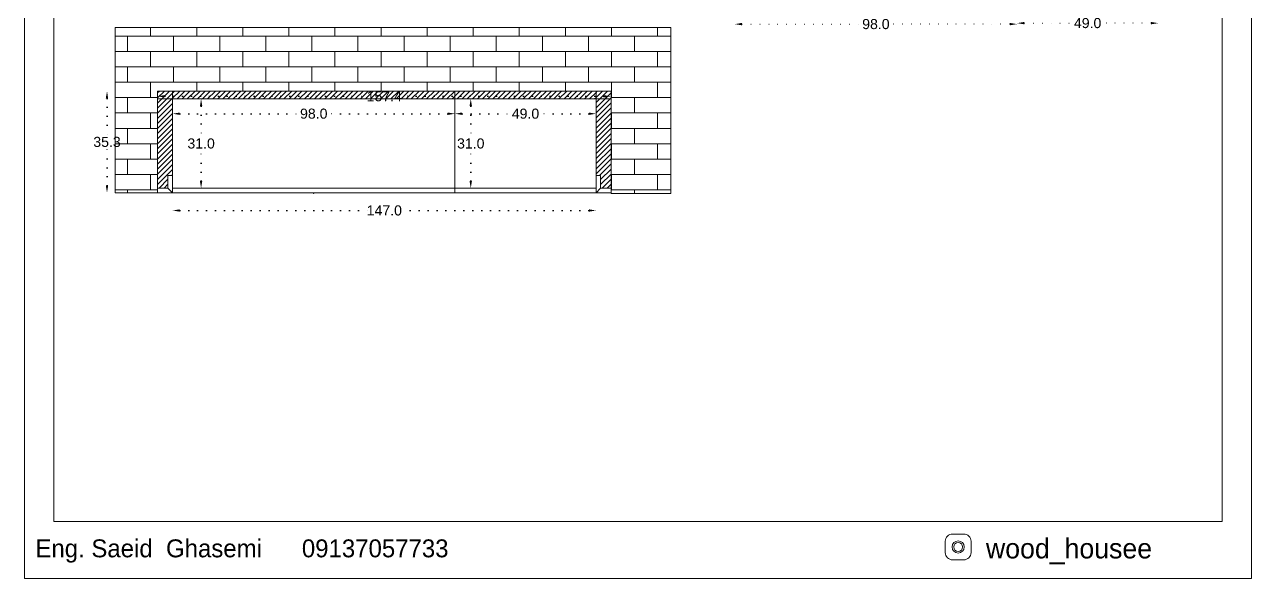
# Model space of a CAD drawing. Header units: inches. Extents: x 8 to 1469, y -316 to 465.
# Drawn here: x 533.9 to 959.9, y -315.5 to -123.1 of the extents above; entities that cross this region are included whole.
import ezdxf

# ---------------------------------------------------------------- set-up
doc = ezdxf.new("R2010")
doc.units = ezdxf.units.IN
doc.header["$MEASUREMENT"] = 0
doc.linetypes.add('ACAD_ISO07W100', pattern=[3, 0, -3])
doc.styles.get("Standard").update_dxf_attribs({"font": 'arial.ttf'})
doc.dimstyles.get("Standard").update_dxf_attribs({"dimtxt": 3.5, "dimasz": 2.5, "dimexe": 0.18, "dimexo": 0.0625, "dimgap": 0.09, "dimtad": 0, "dimtih": 1, "dimtoh": 1, "dimdec": 1, "dimzin": 0, "dimdsep": 46, "dimtxsty": 'Standard', "dimcen": 0.09, "dimse1": 1, "dimse2": 1, "dimadec": 0, "dimazin": 0, "dimtfac": 1, "dimtdec": 1, "dimtofl": 0, "dimtmove": 0, "dimatfit": 3, "dimfxl": 1, "dimtolj": 1, "dimtzin": 0, "dimarcsym": 0})
pattern_1 = [(45, (489.6934, -217.8328), (-0.8838835, 0.8838835), [])]

# ---------------------------------------------------------------- blocks, each defined once
blk = doc.blocks.new('*D9')
at = {"color": 0, "linetype": 'ACAD_ISO07W100', "lineweight": -2, "transparency": 16777216}
for p, q in [((587.84, -187.69), (653.01, -187.69)), ((729.83, -187.69), (664.66, -187.69))]:
    blk.add_line(p, q, dxfattribs=at)
at = {"color": 0, "transparency": 16777216}
for points in [[(587.84, -187.27), (587.84, -188.1), (585.34, -187.69)], [(729.83, -187.27), (729.83, -188.1), (732.33, -187.69)]]:
    blk.add_solid(points, dxfattribs=at)
at = {"layer": 'Defpoints', "color": 0, "transparency": 16777216}
for p in [(585.34, -181.53), (732.33, -181.53), (732.33, -187.69)]:
    blk.add_point(p, dxfattribs=at)
at = {"color": 0, "lineweight": 20, "transparency": 16777216, "insert": (658.84, -187.69), "char_height": 3.5, "attachment_point": 5}
blk.add_mtext('\\A1;147.0', dxfattribs=at)
blk = doc.blocks.new('*D11')
at = {"color": 0, "linetype": 'ACAD_ISO07W100', "lineweight": -2, "transparency": 16777216}
for p, q in [((587.84, -154.07), (629.71, -154.07)), ((680.84, -154.07), (638.97, -154.07))]:
    blk.add_line(p, q, dxfattribs=at)
at = {"color": 0, "transparency": 16777216}
for points in [[(587.84, -153.65), (587.84, -154.49), (585.34, -154.07)], [(680.84, -153.65), (680.84, -154.49), (683.34, -154.07)]]:
    blk.add_solid(points, dxfattribs=at)
at = {"layer": 'Defpoints', "color": 0, "transparency": 16777216}
for p in [(585.34, -146.21), (683.34, -146.23), (585.34, -154.07)]:
    blk.add_point(p, dxfattribs=at)
at = {"color": 0, "lineweight": 20, "transparency": 16777216, "insert": (634.34, -154.07), "char_height": 3.5, "attachment_point": 5}
blk.add_mtext('\\A1;98.0', dxfattribs=at)
blk = doc.blocks.new('*D12')
at = {"color": 0, "linetype": 'ACAD_ISO07W100', "lineweight": -2, "transparency": 16777216}
for p, q in [((685.84, -154.07), (703.13, -154.07)), ((729.83, -154.07), (712.54, -154.07))]:
    blk.add_line(p, q, dxfattribs=at)
at = {"color": 0, "transparency": 16777216}
for points in [[(685.84, -153.65), (685.84, -154.49), (683.34, -154.07)], [(729.83, -153.65), (729.83, -154.49), (732.33, -154.07)]]:
    blk.add_solid(points, dxfattribs=at)
at = {"layer": 'Defpoints', "color": 0, "transparency": 16777216}
for p in [(683.34, -146.23), (732.33, -146.23), (683.34, -154.07)]:
    blk.add_point(p, dxfattribs=at)
at = {"color": 0, "lineweight": 20, "transparency": 16777216, "insert": (707.84, -154.07), "char_height": 3.5, "attachment_point": 5}
blk.add_mtext('\\A1;49.0', dxfattribs=at)
blk = doc.blocks.new('*D13')
at = {"color": 0, "linetype": 'ACAD_ISO07W100', "lineweight": -2, "transparency": 16777216}
for p, q in [((582.63, -148.02), (653.01, -148.02)), ((735.03, -148.02), (664.66, -148.02))]:
    blk.add_line(p, q, dxfattribs=at)
at = {"color": 0, "transparency": 16777216}
for points in [[(582.63, -147.61), (582.63, -148.44), (580.13, -148.02)], [(735.03, -147.61), (735.03, -148.44), (737.53, -148.02)]]:
    blk.add_solid(points, dxfattribs=at)
at = {"layer": 'Defpoints', "color": 0, "transparency": 16777216}
for p in [(580.13, -146.23), (737.53, -146.23), (737.53, -148.02)]:
    blk.add_point(p, dxfattribs=at)
at = {"color": 0, "lineweight": 20, "transparency": 16777216, "insert": (658.83, -148.02), "char_height": 3.5, "attachment_point": 5}
blk.add_mtext('\\A1;157.4', dxfattribs=at)
blk = doc.blocks.new('*D19')
at = {"color": 0, "linetype": 'ACAD_ISO07W100', "lineweight": -2, "transparency": 16777216}
for p, q in [((595.23, -151.43), (595.23, -162.56)), ((595.23, -177.43), (595.23, -166.31))]:
    blk.add_line(p, q, dxfattribs=at)
at = {"color": 0, "transparency": 16777216}
for points in [[(594.82, -151.43), (595.65, -151.43), (595.23, -148.93)], [(594.82, -177.43), (595.65, -177.43), (595.23, -179.93)]]:
    blk.add_solid(points, dxfattribs=at)
at = {"layer": 'Defpoints', "color": 0, "transparency": 16777216}
for p in [(585.34, -148.93), (585.34, -179.93), (595.23, -179.93)]:
    blk.add_point(p, dxfattribs=at)
at = {"color": 0, "lineweight": 20, "transparency": 16777216, "insert": (595.23, -164.43), "char_height": 3.5, "attachment_point": 5}
blk.add_mtext('\\A1;31.0', dxfattribs=at)
blk = doc.blocks.new('*D10')
at = {"color": 0, "linetype": 'ACAD_ISO07W100', "lineweight": -2, "transparency": 16777216}
for p, q in [((688.84, -151.43), (688.84, -162.56)), ((688.84, -177.43), (688.84, -166.31))]:
    blk.add_line(p, q, dxfattribs=at)
at = {"color": 0, "transparency": 16777216}
for points in [[(688.42, -151.43), (689.25, -151.43), (688.84, -148.93)], [(688.42, -177.43), (689.25, -177.43), (688.84, -179.93)]]:
    blk.add_solid(points, dxfattribs=at)
at = {"layer": 'Defpoints', "color": 0, "transparency": 16777216}
for p in [(683.34, -148.93), (688.84, -148.93), (683.34, -179.93)]:
    blk.add_point(p, dxfattribs=at)
at = {"color": 0, "lineweight": 20, "transparency": 16777216, "insert": (688.84, -164.43), "char_height": 3.5, "attachment_point": 5}
blk.add_mtext('\\A1;31.0', dxfattribs=at)
blk = doc.blocks.new('*D25')
at = {"color": 0, "linetype": 'ACAD_ISO07W100', "lineweight": -2, "transparency": 16777216}
for p, q in [((880.98, -122.6), (898.28, -122.6)), ((924.98, -122.6), (907.68, -122.6))]:
    blk.add_line(p, q, dxfattribs=at)
at = {"color": 0, "transparency": 16777216}
for points in [[(880.98, -122.19), (880.98, -123.02), (878.48, -122.6)], [(924.98, -122.19), (924.98, -123.02), (927.48, -122.6)]]:
    blk.add_solid(points, dxfattribs=at)
at = {"layer": 'Defpoints', "color": 0, "transparency": 16777216}
for p in [(878.48, -116.23), (927.48, -116.23), (878.48, -122.6)]:
    blk.add_point(p, dxfattribs=at)
at = {"color": 0, "lineweight": 20, "transparency": 16777216, "insert": (902.98, -122.6), "char_height": 3.5, "attachment_point": 5}
blk.add_mtext('\\A1;49.0', dxfattribs=at)
blk = doc.blocks.new('*D26')
at = {"color": 0, "linetype": 'ACAD_ISO07W100', "lineweight": -2, "transparency": 16777216}
for p, q in [((782.98, -122.95), (824.85, -122.95)), ((875.98, -122.95), (834.11, -122.95))]:
    blk.add_line(p, q, dxfattribs=at)
at = {"color": 0, "transparency": 16777216}
for points in [[(782.98, -122.53), (782.98, -123.36), (780.48, -122.95)], [(875.98, -122.53), (875.98, -123.36), (878.48, -122.95)]]:
    blk.add_solid(points, dxfattribs=at)
at = {"layer": 'Defpoints', "color": 0, "transparency": 16777216}
for p in [(780.48, -116.23), (878.48, -116.23), (780.48, -122.95)]:
    blk.add_point(p, dxfattribs=at)
at = {"color": 0, "lineweight": 20, "transparency": 16777216, "insert": (829.48, -122.95), "char_height": 3.5, "attachment_point": 5}
blk.add_mtext('\\A1;98.0', dxfattribs=at)
blk = doc.blocks.new('*D43')
at = {"color": 0, "linetype": 'ACAD_ISO07W100', "lineweight": -2, "transparency": 16777216}
for p, q in [((562.57, -148.73), (562.57, -162.01)), ((562.57, -179.03), (562.57, -165.76))]:
    blk.add_line(p, q, dxfattribs=at)
at = {"color": 0, "transparency": 16777216}
for points in [[(562.15, -148.73), (562.98, -148.73), (562.57, -146.23)], [(562.15, -179.03), (562.98, -179.03), (562.57, -181.53)]]:
    blk.add_solid(points, dxfattribs=at)
at = {"layer": 'Defpoints', "color": 0, "transparency": 16777216}
for p in [(580.13, -146.23), (562.57, -181.53), (580.13, -181.53)]:
    blk.add_point(p, dxfattribs=at)
at = {"color": 0, "lineweight": 20, "transparency": 16777216, "insert": (562.57, -163.88), "char_height": 3.5, "attachment_point": 5}
blk.add_mtext('\\A1;35.3', dxfattribs=at)

msp = doc.modelspace()

# ---------------------------------------------------------------- hatches: boundary and pattern name
at = {"lineweight": 20}
h = msp.add_hatch(dxfattribs=at)
h.set_pattern_fill('AR-BRSTD', color=256, scale=2)
h.set_pattern_definition([(0, (489.6934, -217.833), (0, 5.334), []), (90, (489.6934, -217.833), (-8, 5.334), [5.334, -5.334])])
h.paths.add_polyline_path([(737.53, -146.23), (737.53, -181.73), (758.33, -181.73), (758.33, -124.12), (565.43, -124.12), (565.43, -181.53), (580.13, -181.53), (580.13, -146.23)])
h = msp.add_hatch(dxfattribs=at)
h.set_pattern_fill('ANSI31', color=256, scale=10)
h.set_pattern_definition(pattern_1)
h.paths.add_polyline_path([(683.34, -146.23), (585.34, -146.23), (585.34, -148.93), (683.34, -148.93)])
h.paths.add_polyline_path([(732.33, -146.23), (683.34, -146.23), (683.34, -148.93), (732.33, -148.93)])
h.paths.add_polyline_path([(628.72, -157.7), (639.98, -157.7), (639.98, -150.49), (628.72, -150.49)], flags=9)
h.paths.add_polyline_path([(651.69, -151.65), (665.68, -151.65), (665.68, -144.44), (651.69, -144.44)], flags=9)
h.paths.add_polyline_path([(589.61, -166.71), (600.87, -166.71), (600.87, -159.5), (589.61, -159.5)], flags=9)
h = msp.add_hatch(dxfattribs=at)
h.set_pattern_fill('ANSI31', color=256, scale=10)
h.set_pattern_definition(pattern_1)
h.paths.add_polyline_path([(580.13, -179.93), (583.74, -179.93), (583.74, -175.53), (585.34, -175.53), (585.34, -146.23), (580.13, -146.23)])
h.paths.add_polyline_path([(737.53, -146.23), (732.33, -146.23), (732.33, -175.53), (733.93, -175.53), (733.93, -179.93), (737.53, -179.93)])

# ---------------------------------------------------------------- linework, layer by layer
for p, q in [((565.43, -181.53), (565.43, -124.12)), ((758.33, -124.12), (565.43, -124.12)), ((758.33, -181.73), (758.33, -124.12)), ((580.13, -146.23), (580.13, -181.53)), ((580.13, -146.23), (737.53, -146.23)), ((580.13, -148.93), (737.53, -148.93)), ((583.74, -146.21), (583.74, -146.23)), ((585.34, -146.21), (585.34, -181.53)), ((683.34, -181.53), (683.34, -146.23)), ((732.33, -146.23), (732.33, -181.53)), ((737.53, -146.23), (737.53, -181.73)), ((583.74, -175.53), (583.74, -179.93)), ((583.74, -175.53), (585.34, -175.53)), ((732.33, -175.53), (733.93, -175.53)), ((733.93, -175.53), (733.93, -179.93)), ((580.13, -181.53), (565.43, -181.53)), ((580.13, -179.93), (583.74, -179.93)), ((580.13, -181.53), (585.34, -181.53)), ((583.74, -179.93), (585.34, -181.53)), ((585.34, -179.93), (732.33, -179.93)), ((585.34, -181.53), (732.33, -181.53)), ((733.93, -179.93), (732.33, -181.53)), ((732.33, -181.53), (737.53, -181.53)), ((733.93, -179.93), (737.53, -179.93)), ((737.53, -181.73), (758.33, -181.73))]:
    msp.add_line(p, q, dxfattribs=at)
for points in [[(533.94, 286.83), (533.94, -315.53), (959.85, -315.53), (959.85, 286.83)], [(544.08, 276.69), (544.08, -295.69), (949.71, -295.69), (949.71, 276.69)]]:
    msp.add_lwpolyline(points, close=True, dxfattribs=at)
msp.add_lwpolyline([(856.08, -309.06), (860, -309.06, 0.414214), (862.52, -306.54), (862.52, -302.62, 0.414214), (860, -300.1), (856.08, -300.1, 0.414214), (853.56, -302.62), (853.56, -306.54, 0.414214)], format="xyb", close=True, dxfattribs=at)
for radius in [2.12, 1.56]:
    msp.add_circle((858.04, -304.58), radius, dxfattribs=at)
msp.add_point((634.34, -181.73), dxfattribs=at)

# ---------------------------------------------------------------- texts
at = {"lineweight": 20, "attachment_point": 1}
for s, width, gutter_width, heights, insert, char_height in [('{\\fPlantagenet Cherokee|b0|i0|c0|p18;^IEng. Saeid  Ghasemi      09137057733}', 274.845, 30.74, [0], (512.83, -301.95), 6.2223), ('{\\fPlantagenet Cherokee|b0|i0|c0|p18;wood_housee}', 1.3567, 34.22, [0.214], (867.68, -301.63), 6.9264)]:
    msp.add_mtext_dynamic_manual_height_columns(s, width=width, gutter_width=gutter_width, heights=heights, dxfattribs=dict(at, insert=insert, char_height=char_height))

# ---------------------------------------------------------------- dimensions: what is measured, and where the dimension line sits
at = {"lineweight": 20}
for base, p1, p2, picture, middle in [((780.48, -122.95), (878.48, -116.23), (780.48, -116.23), '*D26', (829.48, -122.95)), ((878.48, -122.6), (927.48, -116.23), (878.48, -116.23), '*D25', (902.98, -122.6)), ((737.53, -148.02), (580.13, -146.23), (737.53, -146.23), '*D13', (658.83, -148.02)), ((585.34, -154.07), (683.34, -146.23), (585.34, -146.21), '*D11', (634.34, -154.07)), ((683.34, -154.07), (732.33, -146.23), (683.34, -146.23), '*D12', (707.84, -154.07)), ((732.33, -187.69), (585.34, -181.53), (732.33, -181.53), '*D9', (658.84, -187.69))]:
    dim = msp.add_linear_dim(base=base, p1=p1, p2=p2, dimstyle='Standard', dxfattribs=at)
    dim.commit()
    dim.dimension.update_dxf_attribs({"geometry": picture, "text_midpoint": middle})
for base, p1, p2, angle, picture, middle in [((562.57, -181.53), (580.13, -146.23), (580.13, -181.53), 90, '*D43', (562.57, -163.88)), ((595.23, -179.93), (585.34, -148.93), (585.34, -179.93), 90, '*D19', (595.23, -164.43)), ((688.84, -148.93), (683.34, -179.93), (683.34, -148.93), 270, '*D10', (688.84, -164.43))]:
    dim = msp.add_linear_dim(base=base, p1=p1, p2=p2, angle=angle, dimstyle='Standard', dxfattribs=at)
    dim.commit()
    dim.dimension.update_dxf_attribs({"geometry": picture, "text_midpoint": middle})

doc.saveas('drawing.dxf')
